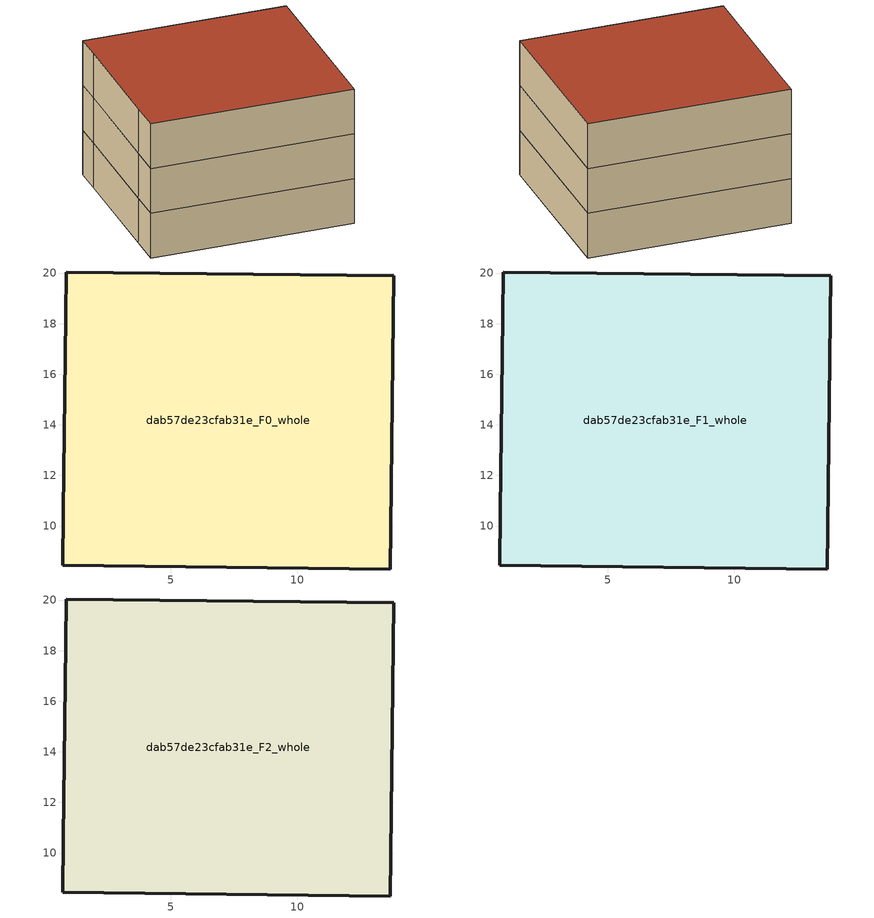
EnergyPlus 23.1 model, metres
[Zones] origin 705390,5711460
dab57de23cfab31e_F0_whole
 floor ground (EU_floor_Construction): 13.82,19.89 13.68,8.3 0.73,8.46 0.75,10.57 0.84,18.29 0.86,20.04 z0
 wall outside (EU_wall_Construction): 13.82,19.89 0.86,20.04 0.84,18.29 0.75,10.57 0.73,8.46 13.68,8.3 13.82,19.89 z0:3
dab57de23cfab31e_F1_whole
 floor to dab57de23cfab31e_F0_whole (EU_floor_Construction): 13.82,19.89 13.68,8.3 0.73,8.46 0.75,10.57 0.84,18.29 0.86,20.04 z3
 wall outside (EU_wall_Construction): 13.82,19.89 0.86,20.04 0.84,18.29 0.75,10.57 0.73,8.46 13.68,8.3 13.82,19.89 z3:6
dab57de23cfab31e_F2_whole
 floor to dab57de23cfab31e_F1_whole (EU_floor_Construction): 13.82,19.89 13.68,8.3 0.73,8.46 0.75,10.57 0.84,18.29 0.86,20.04 z6
 wall outside (EU_wall_Construction): 13.82,19.89 0.86,20.04 0.84,18.29 0.75,10.57 0.73,8.46 13.68,8.3 13.82,19.89 z6:9
 roof outside (EU_roof_Construction): 13.68,8.3 13.82,19.89 0.86,20.04 0.84,18.29 0.75,10.57 0.73,8.46 z9
[Building]
EU S2 Campaign: North Axis=0; Terrain=City; Solar Distribution=FullExterior
[Site:Location]
London: Latitude=51.5; Longitude=-0.5; Time Zone=0; Elevation=25
[SizingPeriod:WeatherFileDays]
AnnualSizingPeriod: Begin Month=1; Begin Day of Month=1; End Month=12; End Day of Month=31; Day of Week for Start Day=Monday; Use Weather File Daylight Saving Period=No; Use Weather File Rain and Snow Indicators=No
[MATERIAL]
EU_InternalMass_Material: Roughness=MediumRough; Thickness=0.1; Conductivity=1; Density=1800; Specific Heat=900; Thermal Absorptance=0.9; Solar Absorptance=0.7; Visible Absorptance=0.7
[MATERIAL:NOMASS] Roughness=MediumRough; Thermal Absorptance=0.9; Solar Absorptance=0.7; Visible Absorptance=0.7
Name | Thermal Resistance
EU_wall_NoMass | 1.04674
EU_roof_NoMass | 4.32442
EU_floor_NoMass | 2.04616
[CONSTRUCTION]
EU_wall_Construction: EU_wall_NoMass
EU_roof_Construction: EU_roof_NoMass
EU_floor_Construction: EU_floor_NoMass
EU_InternalMass_Construction: EU_InternalMass_Material
[ZONE] Type=1; Multiplier=1; Ceiling Height=autocalculate; Volume=450.453; Floor Area=autocalculate; Part of Total Floor Area=Yes
dab57de23cfab31e_F0_whole; dab57de23cfab31e_F1_whole; dab57de23cfab31e_F2_whole
[INTERNALMASS] Construction=EU_InternalMass_Construction; Surface Area=150.151
Name | Zone or ZoneList
dab57de23cfab31e_F0_whole_EU_InternalMass | dab57de23cfab31e_F0_whole
dab57de23cfab31e_F1_whole_EU_InternalMass | dab57de23cfab31e_F1_whole
dab57de23cfab31e_F2_whole_EU_InternalMass | dab57de23cfab31e_F2_whole
[OTHEREQUIPMENT] Fuel Type=Electricity; Design Level Calculation Method=Watts/Area; Power per Zone Floor Area=1; Fraction Latent=0; Fraction Radiant=0; Fraction Lost=0; Carbon Dioxide Generation Rate=0; EndUse Subcategory=EU_Step8_InternalGains
Name | Zone or ZoneList or Space or SpaceList | Schedule
EU_Step8_InternalGain_dab57de23cfab31e_F0_whole_f000 | dab57de23cfab31e_F0_whole | EU_Step8_GainSchedule_dab57de23cfab31e_F0_whole_f000
EU_Step8_InternalGain_dab57de23cfab31e_F1_whole_f000 | dab57de23cfab31e_F1_whole | EU_Step8_GainSchedule_dab57de23cfab31e_F1_whole_f000
EU_Step8_InternalGain_dab57de23cfab31e_F2_whole_f000 | dab57de23cfab31e_F2_whole | EU_Step8_GainSchedule_dab57de23cfab31e_F2_whole_f000
[ZONEVENTILATION:DESIGNFLOWRATE] Schedule=EU_AlwaysOn; Design Flow Rate Calculation Method=AirChanges/Hour; Air Changes per Hour=0.488719; Ventilation Type=Natural; Fan Pressure Rise=0; Fan Total Efficiency=1; Constant Term Coefficient=1; Temperature Term Coefficient=0; Velocity Term Coefficient=0; Velocity Squared Term Coefficient=0; Minimum Indoor Temperature=-100; Maximum Indoor Temperature=100; Delta Temperature=-100; Minimum Outdoor Temperature=-100; Maximum Outdoor Temperature=100; Maximum Wind Speed=40
Name | Zone or ZoneList or Space or SpaceList
EU_ConstantAir_dab57de23cfab31e_F0_whole | dab57de23cfab31e_F0_whole
EU_ConstantAir_dab57de23cfab31e_F1_whole | dab57de23cfab31e_F1_whole
EU_ConstantAir_dab57de23cfab31e_F2_whole | dab57de23cfab31e_F2_whole
[HVACTEMPLATE:THERMOSTAT] Constant Heating Setpoint=20; Constant Cooling Setpoint=50
EU_HeatOnly_dab57de23cfab31e_F0_whole; EU_HeatOnly_dab57de23cfab31e_F1_whole; EU_HeatOnly_dab57de23cfab31e_F2_whole
[HVACTEMPLATE:ZONE:IDEALLOADSAIRSYSTEM] System Availability Schedule=EU_AlwaysOn; Maximum Heating Supply Air Temperature=50; Minimum Cooling Supply Air Temperature=13; Maximum Heating Supply Air Humidity Ratio=0.0156; Minimum Cooling Supply Air Humidity Ratio=0.0077; Heating Limit=NoLimit; Cooling Limit=NoLimit; Heating Availability Schedule=EU_AlwaysOn; Cooling Availability Schedule=EU_CoolingOff; Dehumidification Control Type=ConstantSensibleHeatRatio; Cooling Sensible Heat Ratio=0.7; Dehumidification Setpoint=60; Humidification Control Type=None; Humidification Setpoint=30; Outdoor Air Method=None; Outdoor Air Flow Rate per Person=0.00944; Outdoor Air Flow Rate per Zone Floor Area=0; Outdoor Air Flow Rate per Zone=0; Demand Controlled Ventilation Type=None; Outdoor Air Economizer Type=NoEconomizer; Heat Recovery Type=None; Sensible Heat Recovery Effectiveness=0.7; Latent Heat Recovery Effectiveness=0.65
Name | Template Thermostat
dab57de23cfab31e_F0_whole | EU_HeatOnly_dab57de23cfab31e_F0_whole
dab57de23cfab31e_F1_whole | EU_HeatOnly_dab57de23cfab31e_F1_whole
dab57de23cfab31e_F2_whole | EU_HeatOnly_dab57de23cfab31e_F2_whole
[SIZING:ZONE] Zone Cooling Design Supply Air Temperature Input Method=SupplyAirTemperature; Zone Cooling Design Supply Air Temperature=13; Zone Heating Design Supply Air Temperature Input Method=SupplyAirTemperature; Zone Heating Design Supply Air Temperature=50; Zone Cooling Design Supply Air Humidity Ratio=0.008; Zone Heating Design Supply Air Humidity Ratio=0.008; Cooling Design Air Flow Method=DesignDay; Cooling Design Air Flow Rate=0; Cooling Minimum Air Flow per Zone Floor Area=0.000762; Cooling Minimum Air Flow=0; Cooling Minimum Air Flow Fraction=0.2; Heating Design Air Flow Method=DesignDay; Heating Design Air Flow Rate=0; Heating Maximum Air Flow per Zone Floor Area=0.002032; Heating Maximum Air Flow=0.141576; Heating Maximum Air Flow Fraction=0.3; Account for Dedicated Outdoor Air System=No; Dedicated Outdoor Air System Control Strategy=NeutralSupplyAir; Dedicated Outdoor Air Low Setpoint Temperature for Design=autosize; Dedicated Outdoor Air High Setpoint Temperature for Design=autosize; Zone Load Sizing Method=Sensible Load Only No Latent Load; Zone Latent Cooling Design Supply Air Humidity Ratio Input Method=HumidityRatioDifference; Zone Cooling Design Supply Air Humidity Ratio Difference=0.005; Zone Latent Heating Design Supply Air Humidity Ratio Input Method=HumidityRatioDifference; Zone Humidification Design Supply Air Humidity Ratio Difference=0.005
dab57de23cfab31e_F0_whole; dab57de23cfab31e_F1_whole; dab57de23cfab31e_F2_whole
[SCHEDULE:CONSTANT]
Name | Hourly Value
EU_AlwaysOn | 1
EU_CoolingOff | 0
[SCHEDULE:FILE] Column Number=1; Rows to Skip at Top=0; Number of Hours of Data=8760; Column Separator=Comma; Interpolate to Timestep=No; Minutes per Item=60; Adjust Schedule for Daylight Savings=Yes
Name | File
EU_Step8_GainSchedule_dab57de23cfab31e_F0_whole_f000 | C:\Users\o_iseri\Desktop\OpenUBEM\openubem\outputs\eu_evidence\EU-11\GB-LDN-STDUNSTANS\idfs\dab57de23cfab31e\dab57de23cfab31e_F0_whole_f000_gain.csv
EU_Step8_GainSchedule_dab57de23cfab31e_F1_whole_f000 | C:\Users\o_iseri\Desktop\OpenUBEM\openubem\outputs\eu_evidence\EU-11\GB-LDN-STDUNSTANS\idfs\dab57de23cfab31e\dab57de23cfab31e_F1_whole_f000_gain.csv
EU_Step8_GainSchedule_dab57de23cfab31e_F2_whole_f000 | C:\Users\o_iseri\Desktop\OpenUBEM\openubem\outputs\eu_evidence\EU-11\GB-LDN-STDUNSTANS\idfs\dab57de23cfab31e\dab57de23cfab31e_F2_whole_f000_gain.csv
